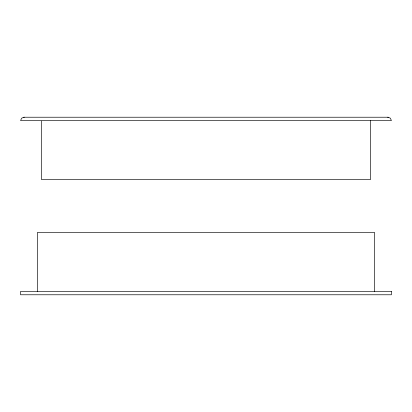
<?xml version="1.0" encoding="UTF-8"?>
<svg xmlns="http://www.w3.org/2000/svg" width="412" height="412" viewBox="0 0 412 412"><rect width="100%" height="100%" fill="white"/><g stroke="black" fill="none" stroke-linecap="round" stroke-linejoin="round"><path stroke-width="0.62" d="M23.901 117.235L21.589 118.213L20.6 120.598L41.046 120.598M23.808 117.235L24.195 117.224M24.102 117.224L387.898 117.224M388.099 117.235L390.411 118.213L391.4 120.598L370.954 120.598M387.805 117.224L388.192 117.235M374.544 291.402L374.544 232.414L37.456 232.414L37.456 291.402M370.496 120.598L41.504 120.598L41.504 179.586L370.496 179.586L370.496 120.598M391.4 291.402L20.6 291.402L20.6 294.776L391.4 294.776L391.4 291.402"/></g></svg>
